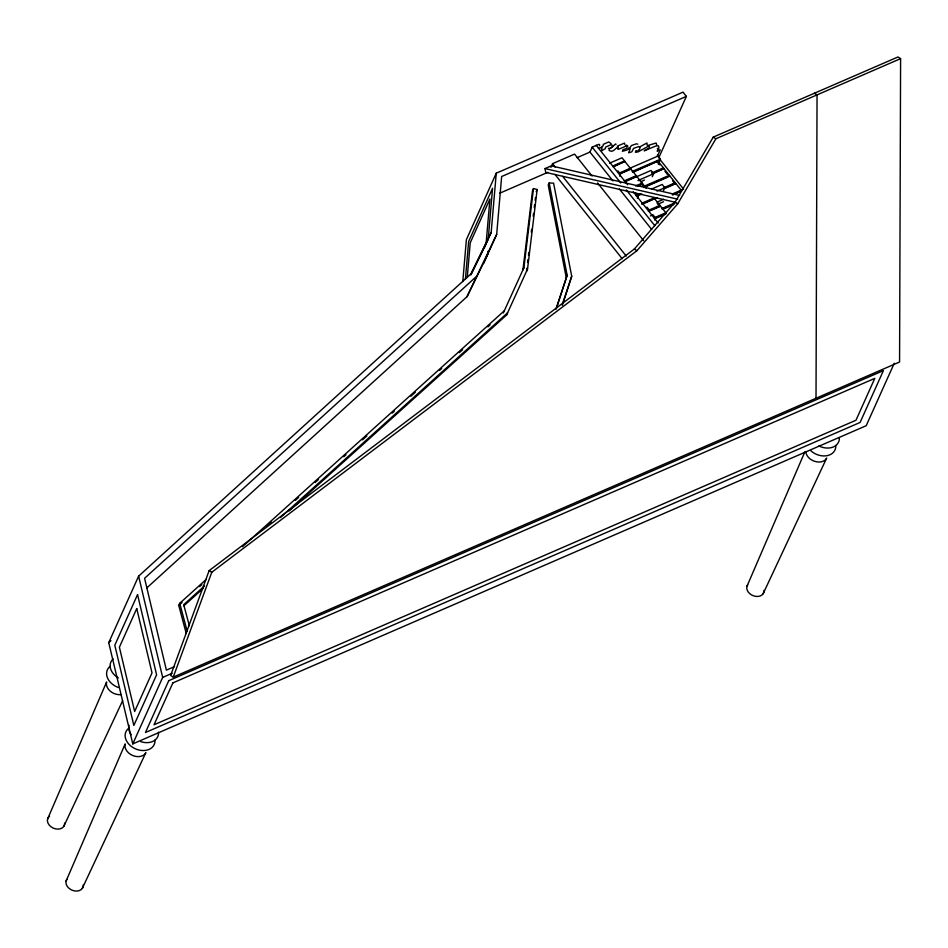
<?xml version="1.0" encoding="UTF-8"?>
<svg xmlns="http://www.w3.org/2000/svg" width="948" height="948" viewBox="0 0 948 948"><rect width="100%" height="100%" fill="white"/><g stroke="black" fill="none" stroke-linecap="round" stroke-linejoin="round"><path stroke-width="1.42" d="M816.015 398.255L817.046 94.883L814.427 93.224M900.6 58.634L899.569 362.006L173.235 677.121L170.628 675.462L209.153 570.613L634.319 249.028L675.095 202.173L713.263 137.116L897.981 56.975L900.6 58.634L715.882 138.775L677.702 203.832L636.938 250.699L211.771 572.272L173.235 677.121M462.778 281.627L466.38 239.678L496.266 173.188L683.022 92.157L686.376 96.364L658.706 157.925M465.373 279.506L468.644 241.491L492.557 188.273L488.232 239.026L471.156 273.984M467.257 277.527L470.244 242.783L489.926 198.973L486.075 243.826L470.895 274.896M488.078 251.208L487.829 254.111L467.032 296.665L146.656 588.056M484.286 247.807L491.171 232.485L496.266 173.188M483.61 263.508L496.681 234.405L501.658 176.506L686.376 96.364M533.475 188.581L532.503 190.749L522.941 269.884L523.912 267.715L533.475 188.581L537.149 189.517L527.55 268.983L526.578 271.152L526.922 268.26M527.621 262.489L527.965 259.598M528.498 255.261L528.842 252.369M531.283 232.142L531.638 229.25M533.203 216.251L533.558 213.359M534.257 207.576L534.601 204.685M535.134 200.348L535.478 197.457M599.515 145.791L599.657 144.665L598.781 144.321L595.617 145.648M619.494 174.1L630.147 169.479L630.349 168.258L624.839 161.444L612.858 166.635M625.419 181.53L636.072 176.897L636.262 175.676L630.752 168.863L620.099 173.484M637.992 186.057L641.986 184.327L642.187 183.094L636.677 176.281L624.685 181.471M632.624 172.05L657.924 161.065L663.434 167.891L663.233 169.111L663.849 168.483L669.347 175.309L669.158 176.529L669.762 175.901L675.272 182.727L675.071 183.948L665.745 187.988M649.084 211.203L659.737 206.581L659.938 205.349L654.428 198.535L642.448 203.737M663.695 188.522L675.675 183.32L681.185 190.145L680.984 191.366L672.997 194.838M615.975 144.558C616.342 141.655 611.081 150.08 608.45 148.291M611.152 143.669L608.758 141.951L603.402 144.297L603.07 145.814L600.866 147.627M647.105 145.056L646.963 142.97L639.39 147.13M624.779 144.606L624.495 143.101L617.444 146.075M555.919 309.238L567.141 275.276L549.153 182.952L553.585 183.154L571.715 276.235L562.33 305.327M556.405 308.527L567.141 275.276M562.733 303.265L571.715 276.235M47.566 819.06L106.614 681.956A11.329 8.508 24.2 0 0 120.716 694.635M66.111 881L125.16 743.896A11.329 8.508 24.2 0 0 132.246 755.295A11.329 8.508 24.2 0 0 145.589 753.257M746.917 586.409L804.793 452.03M625.799 145.696L626.604 145.127L627.92 146.205M894.272 363.226L866.188 425.723L132.779 743.907L108.736 642.661L138.621 576.159L470.931 273.913L491.171 232.485M186.27 633.596L178.757 605.44L179.729 603.284L206.131 579.489M132.779 743.907L162.665 677.417L138.621 576.159M467.032 296.665L496.681 234.405M536.177 191.686L537.149 189.517M550.883 167.369L552.542 163.672L574.571 154.109L592.073 176.055M549.153 182.952L548.217 185.05L566.193 277.373M289.235 510.877L506.611 314.985L507.583 312.816L280.324 517.608M577.095 157.652L589.952 152.071L592.168 147.141L596.245 145.376L627.647 184.742M619.636 176.103L620.537 174.1L617.942 170.841M637.364 198.31L638.265 196.307L635.658 193.037M652.271 176.731L653.622 173.733L651.027 170.462L636.736 176.66M658.256 164.134L660.472 159.205L657.308 155.247M663.446 190.726L664.797 187.716L662.202 184.457L651.809 188.96M654.677 220.078L655.578 218.076L652.971 214.817L650.375 215.943M503.305 312.982L523.912 267.715M506.611 314.985L527.55 268.983M63.741 826.466L122.648 700.69M82.286 888.406L145.897 752.57M763.093 593.827L826.703 457.991M624.839 161.444L614.908 166.113M630.147 169.479L630.752 168.863M636.072 176.897L636.677 176.281M633.347 172.098L657.924 161.065M641.986 184.327L642.59 183.699L646.263 188.237M654.428 198.535L653.824 199.163L654.025 197.931L642.033 203.133M675.675 183.32L675.071 183.948L672.535 180.772M659.737 206.581L660.341 205.953L665.851 212.767L655.198 217.388M475.884 276.958L144.582 578.304L166.386 670.141L174.527 666.61M108.736 642.661L110.928 640.67M242.439 546.771L504.277 310.814M178.757 605.44L182.052 602.466M199.661 586.611L201.853 584.632M266.767 526.128L271.164 522.17M295.373 500.354L298.667 497.38M315.174 482.508L318.481 479.534M343.78 456.735L345.984 454.756M362.48 439.884L366.888 435.914M392.188 413.115L394.392 411.136M410.887 396.264L415.295 392.294M439.493 370.478L441.697 368.499M459.294 352.644L462.6 349.67M487.9 326.859L490.104 324.88M204.567 585.876L183.711 604.67L189.351 625.775M183.829 605.843L203.595 588.044M628.844 149.476L631.368 145.577L636.416 143.8L637.779 144.203M629.472 168.424L657.331 156.337L660.258 149.831C655.115 151.893 657.509 151.964 658.955 147.615L658.374 145.802L655.886 145.992L644.166 150.815L649.321 147.852L649.19 145.755L638.075 151.893L635.385 152.284L635.93 150.696L636.309 151.431L637.803 150.886L639.699 149.037L639.995 146.999L638.644 146.585L633.584 148.362L631.818 151.834L628.631 152.782L630.136 148.99L628.82 147.912L627.078 150.009L622.386 151.289L622.955 149.725L626.521 148.492L627.315 146.383L626.711 145.885L618.369 149.334L617.622 148.895C620.265 142.2 613.712 152.877 610.678 151.076L609.185 150.542L609.232 149.014L613.451 145.992L610.986 144.736L605.63 147.082L605.298 148.611L601.707 150.815L601.885 147.461L598.472 148.172M675.569 202.327L545.74 172.394L544.993 168.578L551.286 165.853L679.669 195.454M499.513 193.297L547.849 172.323M609.635 163.151L622.03 157.771L624.542 160.923L612.55 166.113M619.696 172.88L630.349 168.258M632.138 171.493L660.472 159.205M624.282 180.878L636.262 175.676M651.454 173.081L663.434 167.891M653.184 173.105L663.849 168.483M653.919 173.152L661.905 169.692M638.051 180.487L653.622 173.733M640.587 181.803L644.486 180.108M635.527 185.986L642.187 183.094M637.269 186.009L642.59 183.699M644.048 186.282L669.347 175.309M644.462 186.886L669.762 175.901M643.846 187.503L667.819 177.11M636.12 195.715L640.113 193.984M637.862 195.738L641.855 194.008M664.619 187.349L675.272 182.727M657.011 191.093L664.797 187.716M641.832 204.353L657.059 197.741M673.199 193.605L681.185 190.145M672.274 194.79L681.6 190.738M657.071 202.125L663.553 199.305M659.607 203.441L663.505 201.746M649.285 209.97L659.938 205.349M648.361 211.155L660.341 205.953M661.799 208.536L675.118 202.765M662.214 209.141L674.194 203.939M662.936 209.188L673.59 204.567M654.274 218.573L666.266 213.371M654.997 218.621L665.65 213.999M162.665 677.417L172.169 673.293M648.088 145.423L656.146 143.018L656.727 144.831M544.993 168.578L677.702 199.187M713.263 137.116L715.882 138.775M675.095 202.173L677.702 203.832M634.319 249.028L636.938 250.699M209.153 570.613L211.771 572.272M657.32 148.374L658.801 150.234M659.63 159.086L683.579 189.114M657.32 161.693L659.855 164.869M664.927 171.233L667.463 174.408M641.204 183.402L643.68 186.436M657.201 203.393L658.896 205.515M646.915 207.114L649.522 210.373M633.181 191.686L658.125 222.946M592.168 147.141L620.727 182.94M626.249 189.873L654.807 225.671M589.952 152.071L612.989 180.938M619.435 189.019L651.667 229.44M597.596 182.976L643.656 240.721M552.542 163.672L555.303 167.132M562.674 176.375L626.225 256.055M554.936 174.373L622.172 258.674M179.729 603.284L187.242 631.427M158.541 732.188A15.524 11.66 24.2 0 1 140.588 741.585M131.132 734.712A15.524 11.66 24.2 0 1 128.987 725.232M83.199 885.017A8.97 6.743 24.2 0 1 72.818 890.456A8.97 6.743 24.2 0 1 66.846 879.4M154.998 740.068A15.524 11.66 24.2 0 1 135.161 748.719A15.524 11.66 24.2 0 1 128.916 728.123M64.654 823.077A8.97 6.743 24.2 0 1 53.183 828.078A8.97 6.743 24.2 0 1 49.58 816.169M118.5 687.537A15.524 11.66 24.2 0 1 110.383 666.183M118.358 677.962A15.524 11.66 24.2 0 1 113.096 658.967M839.347 437.597A15.524 11.66 24.2 0 1 818.894 445.951M764.005 590.438A8.97 6.743 24.2 0 1 753.624 595.865A8.97 6.743 24.2 0 1 747.652 584.821M826.383 458.678A11.329 8.508 24.2 0 1 814.427 461.261A11.329 8.508 24.2 0 1 805.753 451.58M835.792 445.489A15.524 11.66 24.2 0 1 827.379 455.609A15.524 11.66 24.2 0 1 810.943 450.857M638.525 180.381A1.766 0.96 66.5 0 1 638.952 180.784M137.555 594.621L114.803 645.244L133.846 725.457L156.598 674.834L137.555 594.621M136.749 608.58L119.389 647.2L134.652 711.498L152.012 672.867L136.749 608.58M168.744 680.688L145.447 732.508L860.097 422.453L883.394 370.632L168.744 680.688M172.868 682.904L154.05 724.77L855.985 420.237L874.791 378.371L172.868 682.904"/></g></svg>
